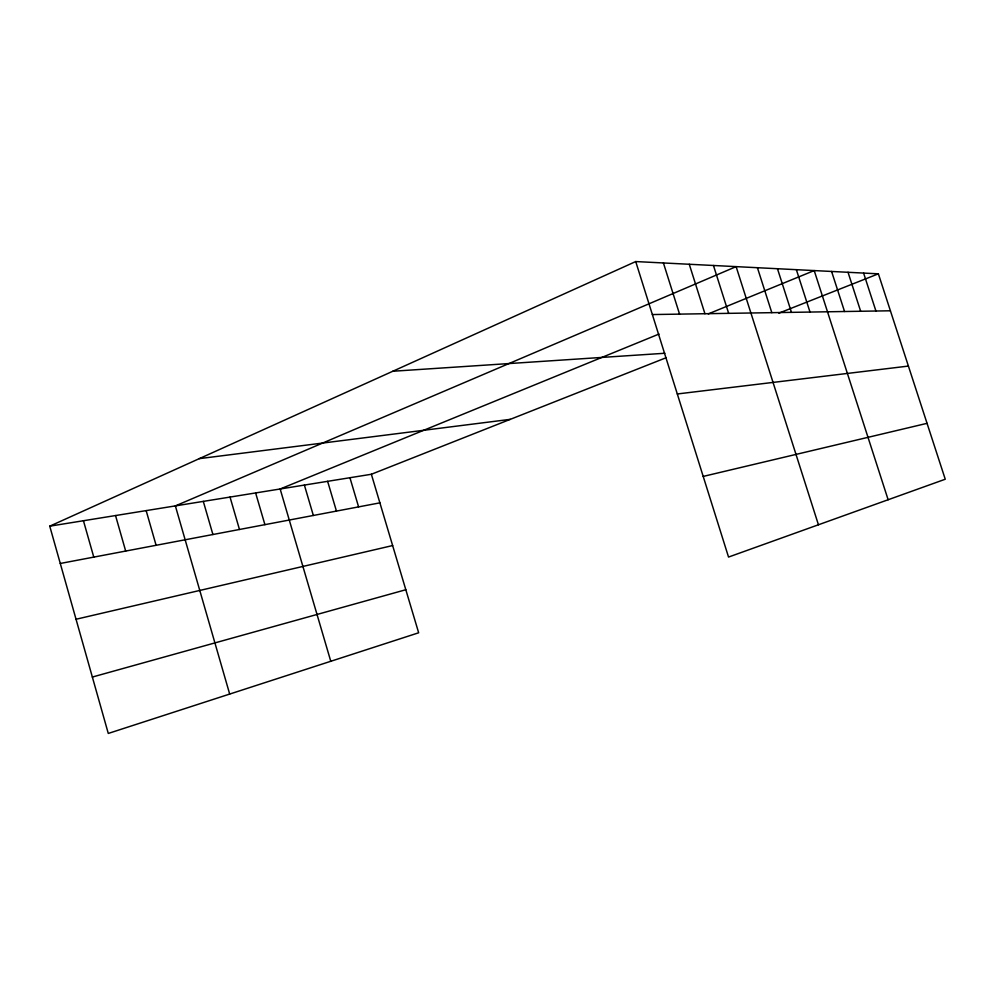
<?xml version="1.0" encoding="UTF-8"?>
<svg xmlns="http://www.w3.org/2000/svg" width="995" height="995" viewBox="0 0 995 995"><rect width="100%" height="100%" fill="white"/><g stroke="black" fill="none" stroke-linecap="round" stroke-linejoin="round"><path stroke-width="1.49" d="M49.75 526.168L371.359 474.267L418.659 632.783L108.281 733.439L49.75 526.168L635.718 261.561L878.374 273.824L945.25 479.229L728.539 557.063L635.718 261.561M659.026 334.046L280.155 488.993L330.775 661.277M708.266 313.91L814.208 270.578L888.137 499.739M371.359 474.267L666.115 357.74M778.836 313.164L878.374 273.824M92.348 677.048L405.811 589.736M703.204 476.418L927.054 423.335M76.043 619.251L392.627 545.558M60.285 563.468L379.891 502.848M199.286 458.645L510.261 419.355M677.309 393.97L908.41 366.073M392.814 371.247L664.859 353.262M652.359 314.557L890.413 310.788M863.598 273.078L875.923 311.012M848.026 272.282L860.663 311.261M831.596 271.461L844.544 311.51M796.361 269.682L810.005 312.057M777.468 268.725L791.473 312.355M757.419 267.717L771.809 312.666M818.437 524.775L736.126 266.635L175.369 505.895L229.683 694.062M713.452 265.491L728.663 313.35M689.274 264.272L704.933 313.724M663.416 262.966L679.56 314.134M349.929 477.724L358.598 506.89M327.629 481.331L336.447 511.094M304.383 485.075L313.35 515.472M255.628 492.948L264.906 524.663M230.032 497.077L239.472 529.489M203.303 501.38L212.918 534.526M146.153 510.609L156.103 545.297M115.532 515.547L125.681 551.068M83.443 520.733L93.779 557.113"/></g></svg>
